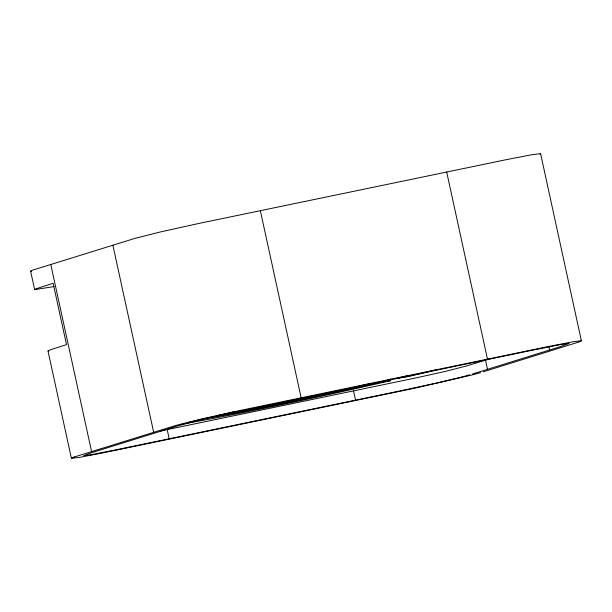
<?xml version="1.0" encoding="UTF-8"?>
<svg xmlns="http://www.w3.org/2000/svg" width="612" height="612" viewBox="0 0 612 612"><rect width="100%" height="100%" fill="white"/><g stroke="black" fill="none" stroke-linecap="round" stroke-linejoin="round"><path stroke-width="0.92" d="M54.177 286.554L34.647 289.644L30.6 271.177L31.855 270.481A139.184 4.131 -12.3 0 1 33.553 269.854L134.64 238.466A122.117 3.626 -12.3 0 1 135.91 238.114L160.543 231.917L196.689 223.931A139.184 4.131 -12.3 0 1 205.02 222.164L506.415 159.655A122.117 3.626 -12.3 0 1 508.947 159.143L532.562 154.599L540.595 153.681L581.392 340.838L580.145 341.519A139.184 4.131 -12.3 0 1 578.447 342.146L483.22 371.836M34.616 289.583L35.871 288.887A122.255 3.626 -12.3 0 1 36.376 288.688L53.137 283.302L66.509 344.648L50.934 349.605A139.184 4.131 -12.3 0 0 49.235 350.24L47.988 350.951L71.405 458.319L79.438 457.401L103.053 452.857A122.117 3.626 -12.3 0 0 105.585 452.344L406.98 389.836A139.184 4.131 -12.3 0 0 415.311 388.069L472.173 374.957M48.011 350.982L48.7 351.066M581.392 340.785L573.352 341.71L549.744 346.247A122.117 3.626 -12.3 0 0 547.212 346.759L245.817 409.275A139.184 4.131 -12.3 0 0 237.487 411.034L201.34 419.029L176.707 425.225A122.117 3.626 -12.3 0 0 175.437 425.577L74.343 456.965M71.397 458.266L72.652 457.592A139.184 4.131 -12.3 0 1 74.35 456.965M540.557 153.796L540.136 154.063M490.977 358.441L468.517 365.356M472.556 373.955L560.232 346.713L569.122 343.485L559.972 344.717L529.105 350.883L208.363 417.812L178.513 425.677L92.129 452.536L83.676 455.642L91.685 454.601L117.313 449.537L394.587 392.032L438.521 382.645L462.894 376.717M468.004 365.509L465.87 366.129M469.213 374.942L469.748 374.789M480.642 372.593L477.36 373.534A122.117 3.626 -12.3 0 1 476.09 373.886L475.83 373.963M468.685 375.095L467.316 375.485M465.311 366.282L445.452 371.385L415.043 378.109L160.772 430.932M466.757 375.646L463.521 376.548M475.302 374.108L474.208 374.406M473.642 374.559L472.77 374.796M189.215 422.219L203.077 418.983A143.851 4.269 -12.3 0 0 378.889 382.508L390.441 380.71L390.234 379.746M219.685 415.112L234.488 411.654M363.643 384.879L371.048 383.724A125.95 3.733 -12.3 0 1 218.759 415.326M31.518 271.307L30.615 271.231M548.788 346.346L549.591 350.026M446.676 171.987L487.473 359.099M485.5 360.139L487.504 369.342M353.529 390.938L355.534 400.141M260.345 210.65L301.142 397.754M167.198 429.601L169.203 438.804M112.853 245.075L153.643 432.179M50.758 264.384L91.555 451.495M408.801 375.454A143.851 4.269 -12.3 0 1 395.36 378.66L406.911 376.862A170.228 5.049 -12.3 0 0 437.825 369.426M390.441 380.71A170.228 5.049 -12.3 0 1 182.667 423.932M390.976 379.065A125.95 3.733 -12.3 0 1 387.518 379.884"/></g></svg>
